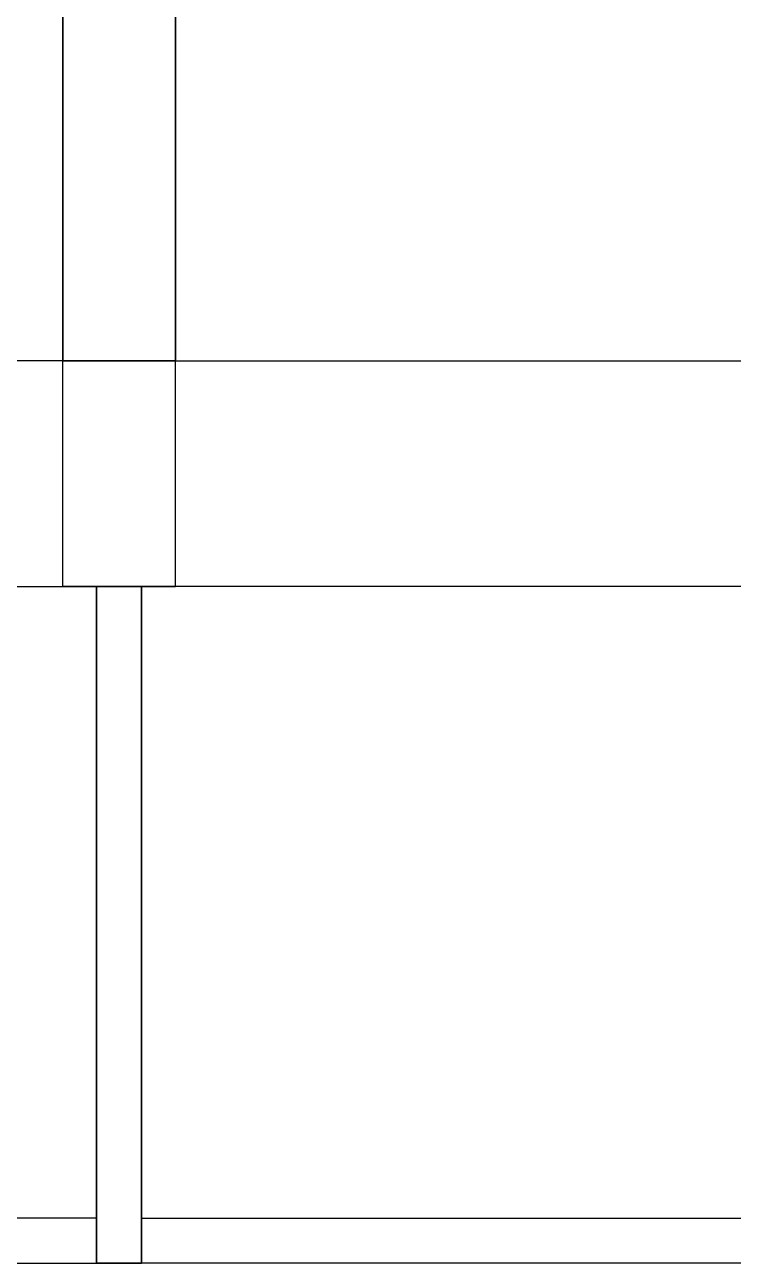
# Model space of a CAD drawing. Header units: millimetres. Extents: x 21366 to 66050, y 8191 to 52826.
# Drawn here: x 47408 to 48665, y 22276 to 24472 of the extents above; entities that cross this region are included whole.
import ezdxf

# ---------------------------------------------------------------- set-up
doc = ezdxf.new("R2010")
doc.units = ezdxf.units.MM
for name, color, linetype, lineweight in [('АР - Монолит', 56, 'Continuous', 30), ('АР - Наружная стена', 144, 'Continuous', 30), ('АР - Перегородки 80', 32, 'Continuous', 30)]:
    doc.layers.add(name, color=color, linetype=linetype, lineweight=lineweight)

# ---------------------------------------------------------------- blocks, each defined once
blk = doc.blocks.new('Квартира 1К 6300 тип 27-4')
at = {"layer": 'АР - Монолит'}
blk.add_lwpolyline([(6500, 0), (6300, 0), (6300, -6150), (6500, -6150)], close=True, dxfattribs=at)
at = {"layer": 'АР - Наружная стена'}
blk.add_lwpolyline([(0, -6550), (6500, -6550), (6500, -6150), (0, -6150)], close=True, dxfattribs=at)
at = {"layer": 'АР - Перегородки 80'}
for points in [[(6360, -6550), (6360, -7750), (6440, -7750), (6440, -6550)], [(3290, -7750), (6360, -7750), (6360, -7670), (3290, -7670)]]:
    blk.add_lwpolyline(points, close=True, dxfattribs=at)
blk = doc.blocks.new('Квартира 1К 6300 тип 27-3')
at = {"layer": 'АР - Монолит'}
blk.add_lwpolyline([(-6500, 0), (-6300, 0), (-6300, -6150), (-6500, -6150)], close=True, dxfattribs=at)
at = {"layer": 'АР - Наружная стена'}
blk.add_lwpolyline([(0, -6550), (-6500, -6550), (-6500, -6150), (0, -6150)], close=True, dxfattribs=at)
at = {"layer": 'АР - Перегородки 80'}
for points in [[(-6360, -6550), (-6360, -7750), (-6440, -7750), (-6440, -6550)], [(-3290, -7750), (-6360, -7750), (-6360, -7670), (-3290, -7670)]]:
    blk.add_lwpolyline(points, close=True, dxfattribs=at)
blk = doc.blocks.new('H_Section_3')
at = {"rotation": 56.96711930257281}
for name, p in [('Квартира 1К 6300 тип 27-3', (5086.1, -7183.7, 0)), ('Квартира 1К 6300 тип 27-4', (-1891.4, -17914.7, 0))]:
    blk.add_blockref(name, p, dxfattribs=at)

msp = doc.modelspace()

# ---------------------------------------------------------------- block references
at = {"rotation": 303.0328806974269}
msp.add_blockref('H_Section_3', (57225.5, 38206.1, 0), dxfattribs=at)

doc.saveas('drawing.dxf')
